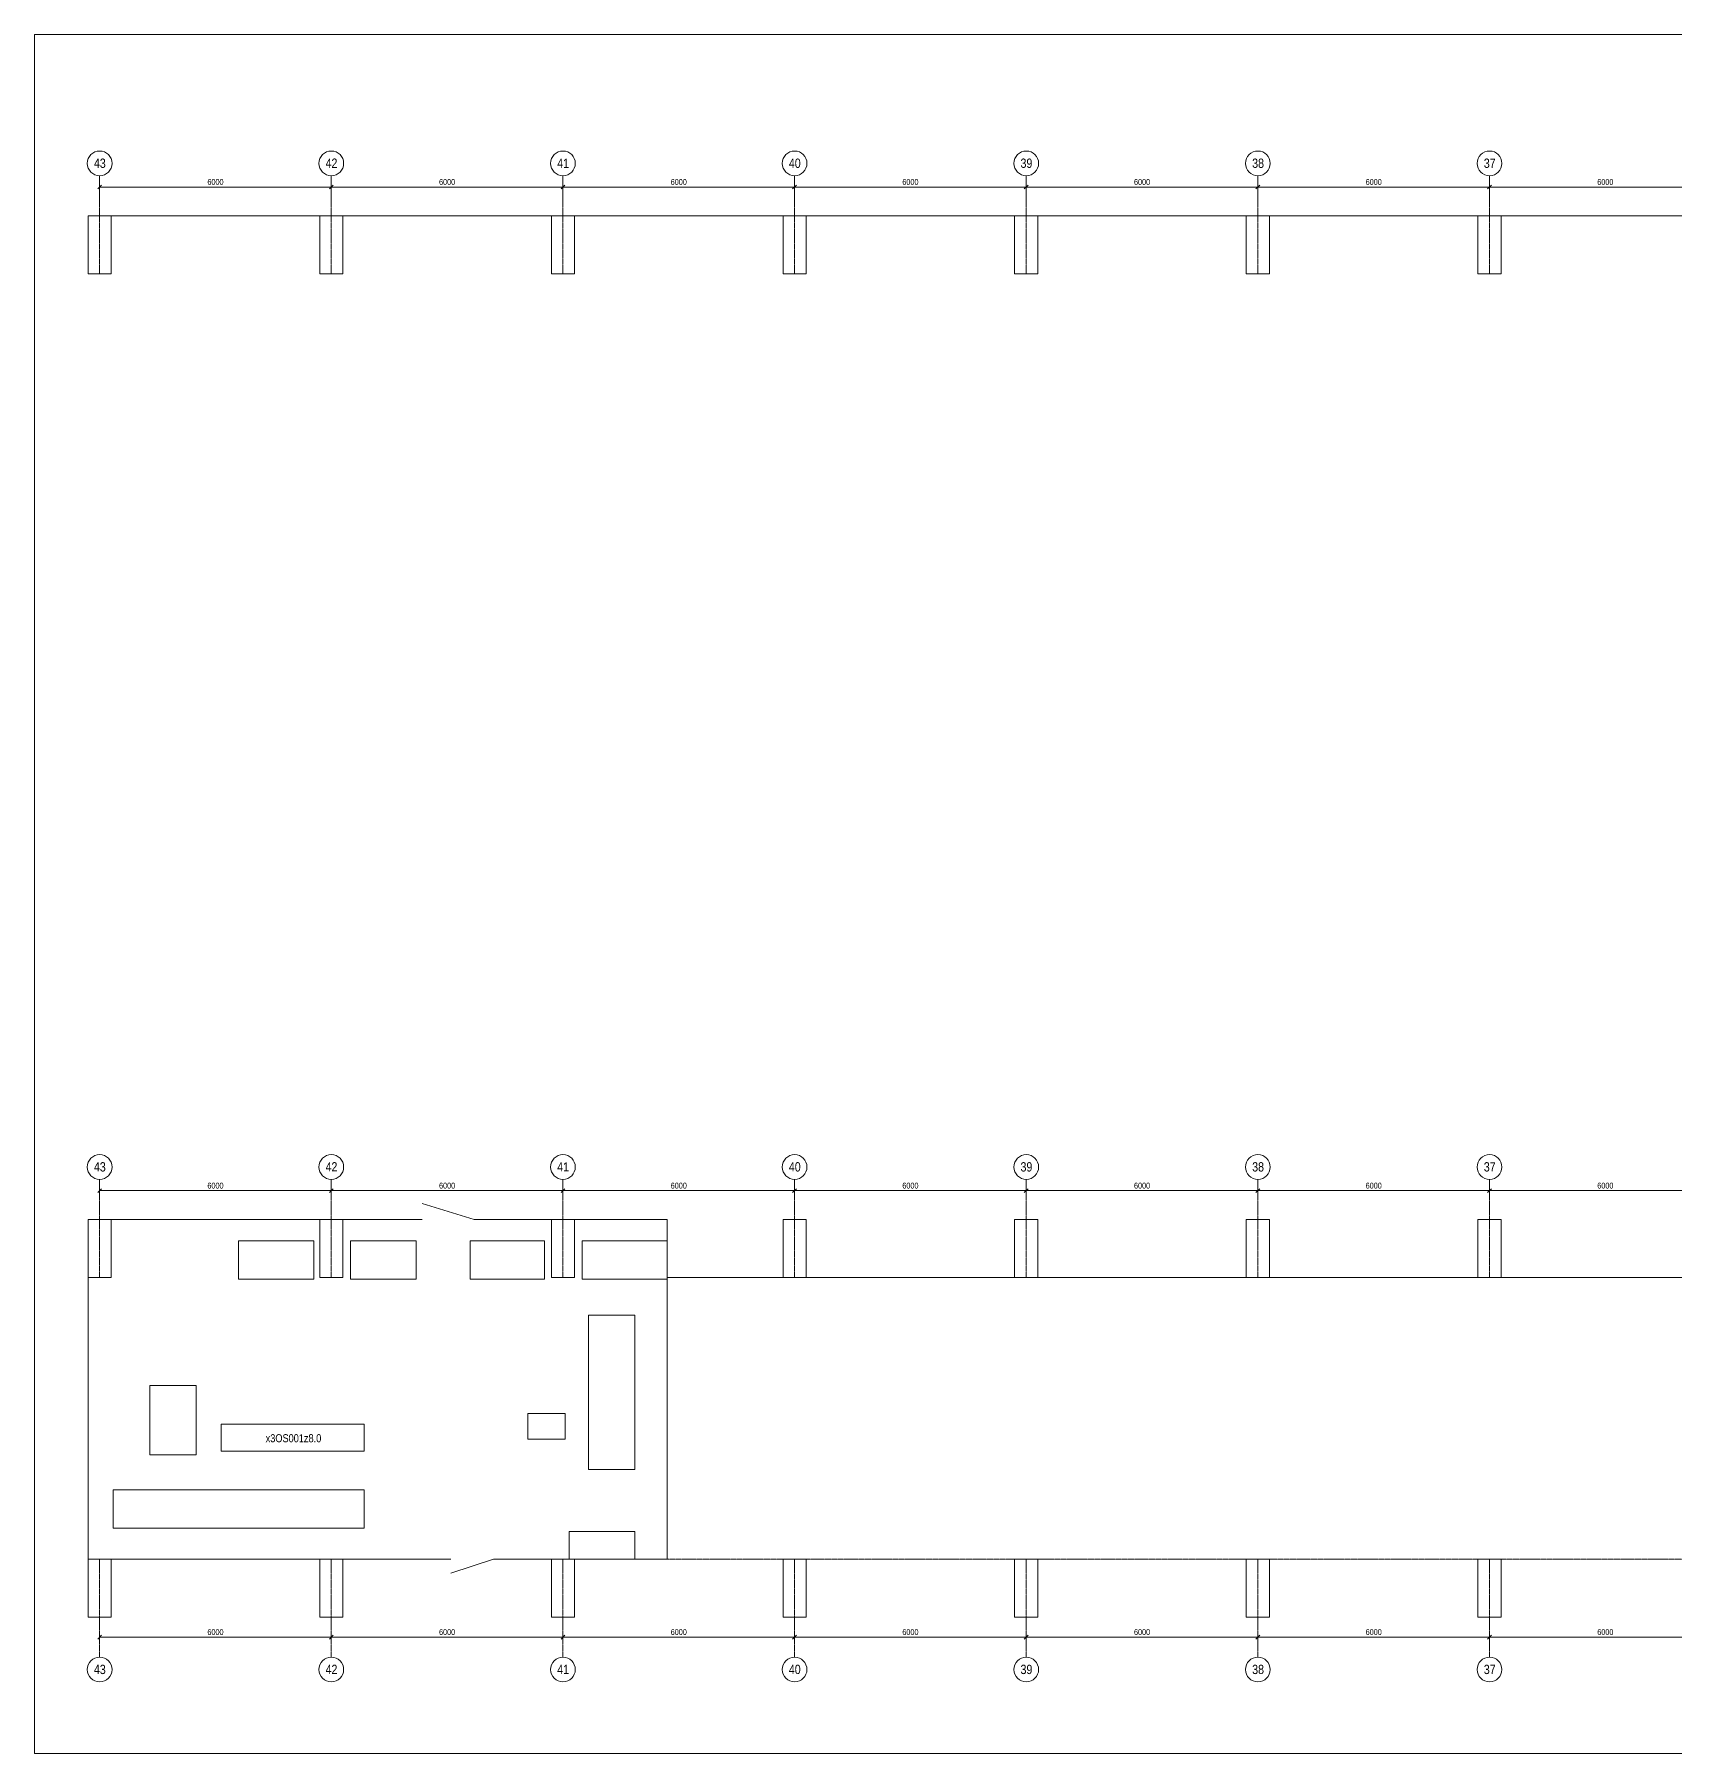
# Model space of a CAD drawing. Header units: millimetres. Extents: x 592 to 86706, y -44989 to -450.
# Drawn here: x 592 to 43101, y -44989 to -450 of the extents above; entities that cross this region are included whole.
import ezdxf

# ---------------------------------------------------------------- set-up
doc = ezdxf.new("R2010")
doc.units = ezdxf.units.MM
doc.header["$MEASUREMENT"] = 0
doc.linetypes.add('осеваяX2', pattern=[4, 2.5, -0.5, 0.5, -0.5])
for name, color, linetype, lineweight in [('plan_params_racks_Ном._пера__7', 7, 'Continuous', 15), ('plan_static#1_Ном._пера__1', 7, 'Continuous', 15), ('plan_static#1_Ном._пера__7', 7, 'Continuous', 15)]:
    doc.layers.add(name, color=color, linetype=linetype, lineweight=lineweight)
doc.styles.add('СГЕНЕРИР_СТИЛЬ_1', font='')
doc.styles.get('СГЕНЕРИР_СТИЛЬ_1').set_extended_font_data('Arial Narrow')

msp = doc.modelspace()

# ---------------------------------------------------------------- linework, layer by layer
at = {"layer": 'plan_static#1_Ном._пера__1', "color": 7, "linetype": 'осеваяX2', "lineweight": 15}
for p, q in [((2282, -6651), (2282, -4112)), ((8282, -6651), (8282, -4112)), ((14282, -6651), (14282, -4112)), ((20282, -6651), (20282, -4112)), ((26282, -6651), (26282, -4112)), ((32282, -6651), (32282, -4112)), ((38282, -6651), (38282, -4112)), ((2282, -32651), (2282, -30112)), ((8282, -32651), (8282, -30112)), ((14282, -32651), (14282, -30112)), ((20282, -32651), (20282, -30112)), ((26282, -32651), (26282, -30112)), ((32282, -32651), (32282, -30112)), ((38282, -32651), (38282, -30112)), ((1982, -39951), (11382, -39951)), ((2282, -42490), (2282, -39951)), ((8282, -42490), (8282, -39951)), ((12482, -39951), (85457, -39951)), ((14282, -42490), (14282, -39951)), ((20282, -42490), (20282, -39951)), ((26282, -42490), (26282, -39951)), ((32282, -42490), (32282, -39951)), ((38282, -42490), (38282, -39951))]:
    msp.add_line(p, q, dxfattribs=at)
at = {"layer": 'plan_static#1_Ном._пера__7', "color": 7, "linetype": 'Continuous', "lineweight": 15}
for p, q in [((2282, -4608), (2282, -4355)), ((8282, -4405), (2282, -4405)), ((8282, -4608), (8282, -4355)), ((14282, -4405), (8282, -4405)), ((14282, -4608), (14282, -4355)), ((20282, -4405), (14282, -4405)), ((20282, -4608), (20282, -4355)), ((26282, -4405), (20282, -4405)), ((26282, -4608), (26282, -4355)), ((32282, -4405), (26282, -4405)), ((32282, -4608), (32282, -4355)), ((38282, -4405), (32282, -4405)), ((38282, -4608), (38282, -4355)), ((44282, -4405), (38282, -4405)), ((1982, -5151), (84228, -5151)), ((2282, -30608), (2282, -30355)), ((8282, -30405), (2282, -30405)), ((8282, -30608), (8282, -30355)), ((14282, -30405), (8282, -30405)), ((14282, -30608), (14282, -30355)), ((20282, -30405), (14282, -30405)), ((20282, -30608), (20282, -30355)), ((26282, -30405), (20282, -30405)), ((26282, -30608), (26282, -30355)), ((32282, -30405), (26282, -30405)), ((32282, -30608), (32282, -30355)), ((38282, -30405), (32282, -30405)), ((38282, -30608), (38282, -30355)), ((44282, -30405), (38282, -30405)), ((1982, -31151), (10632, -31151)), ((1982, -39951), (1982, -31151)), ((11982, -31151), (10632, -30737)), ((11982, -31151), (16982, -31151)), ((16982, -31151), (16982, -39951)), ((5882, -32701), (5882, -31701)), ((5882, -31701), (7832, -31701)), ((7832, -31701), (7832, -32701)), ((10482, -31701), (8782, -31701)), ((8782, -31701), (8782, -32701)), ((10482, -32701), (10482, -31701)), ((13802, -31701), (11882, -31701)), ((11882, -31701), (11882, -32701)), ((13802, -32701), (13802, -31701)), ((14782, -32701), (14782, -31701)), ((14782, -31701), (16982, -31701)), ((16982, -31701), (16982, -32701)), ((7832, -32701), (5882, -32701)), ((8782, -32701), (10482, -32701)), ((11882, -32701), (13802, -32701)), ((16982, -32701), (14782, -32701)), ((16982, -32651), (85068, -32651)), ((14942, -37631), (14942, -33631)), ((14942, -33631), (16142, -33631)), ((16142, -33631), (16142, -37631)), ((4782, -35451), (3582, -35451)), ((3582, -35451), (3582, -37251)), ((4782, -37251), (4782, -35451)), ((9132, -36451), (5427, -36451)), ((5427, -36451), (5427, -37151)), ((9132, -37151), (9132, -36451)), ((13371, -36845), (13371, -36182)), ((13371, -36182), (14341, -36182)), ((14341, -36182), (14341, -36845)), ((14341, -36845), (13371, -36845)), ((3582, -37251), (4782, -37251)), ((5427, -37151), (9132, -37151)), ((16142, -37631), (14942, -37631)), ((9132, -38151), (2632, -38151)), ((2632, -38151), (2632, -39151)), ((9132, -39151), (9132, -38151)), ((2632, -39151), (9132, -39151)), ((16142, -39231), (14442, -39231)), ((14442, -39231), (14442, -39951)), ((16142, -39951), (16142, -39231)), ((11382, -39951), (1982, -39951)), ((12482, -39951), (11382, -40311)), ((16982, -39951), (12482, -39951)), ((14442, -39951), (16142, -39951)), ((8282, -41971), (2282, -41971)), ((14282, -41971), (8282, -41971)), ((20282, -41971), (14282, -41971)), ((26282, -41971), (20282, -41971)), ((26282, -42174), (26282, -41921)), ((32282, -41971), (26282, -41971)), ((32282, -42174), (32282, -41921)), ((38282, -41971), (32282, -41971)), ((38282, -42174), (38282, -41921)), ((44282, -41971), (38282, -41971))]:
    msp.add_line(p, q, dxfattribs=at)
for points in [[(592, -44989), (86706, -44989), (86706, -450), (592, -450)], [(1982, -6651), (2582, -6651), (2582, -5151), (1982, -5151)], [(7982, -6651), (8582, -6651), (8582, -5151), (7982, -5151)], [(13982, -6651), (14582, -6651), (14582, -5151), (13982, -5151)], [(19982, -6651), (20582, -6651), (20582, -5151), (19982, -5151)], [(25982, -6651), (26582, -6651), (26582, -5151), (25982, -5151)], [(31982, -6651), (32582, -6651), (32582, -5151), (31982, -5151)], [(37982, -6651), (38582, -6651), (38582, -5151), (37982, -5151)], [(1982, -32651), (2582, -32651), (2582, -31151), (1982, -31151)], [(7982, -32651), (8582, -32651), (8582, -31151), (7982, -31151)], [(13982, -32651), (14582, -32651), (14582, -31151), (13982, -31151)], [(19982, -32651), (20582, -32651), (20582, -31151), (19982, -31151)], [(25982, -32651), (26582, -32651), (26582, -31151), (25982, -31151)], [(31982, -32651), (32582, -32651), (32582, -31151), (31982, -31151)], [(37982, -32651), (38582, -32651), (38582, -31151), (37982, -31151)], [(1982, -41451), (2582, -41451), (2582, -39951), (1982, -39951)], [(7982, -41451), (8582, -41451), (8582, -39951), (7982, -39951)], [(13982, -41451), (14582, -41451), (14582, -39951), (13982, -39951)], [(19982, -41451), (20582, -41451), (20582, -39951), (19982, -39951)], [(25982, -41451), (26582, -41451), (26582, -39951), (25982, -39951)], [(31982, -41451), (32582, -41451), (32582, -39951), (31982, -39951)], [(37982, -41451), (38582, -41451), (38582, -39951), (37982, -39951)]]:
    msp.add_lwpolyline(points, close=True, dxfattribs=at)
for points in [[(2332, -4355), (2232, -4455)], [(8332, -4355), (8232, -4455)], [(14332, -4355), (14232, -4455)], [(20332, -4355), (20232, -4455)], [(26332, -4355), (26232, -4455)], [(32332, -4355), (32232, -4455)], [(38332, -4355), (38232, -4455)], [(2332, -30355), (2232, -30455)], [(8332, -30355), (8232, -30455)], [(14332, -30355), (14232, -30455)], [(20332, -30355), (20232, -30455)], [(26332, -30355), (26232, -30455)], [(32332, -30355), (32232, -30455)], [(38332, -30355), (38232, -30455)], [(2332, -41921), (2232, -42021)], [(8332, -41921), (8232, -42021)], [(14332, -41921), (14232, -42021)], [(20332, -41921), (20232, -42021)], [(26332, -41921), (26232, -42021)], [(32332, -41921), (32232, -42021)], [(38332, -41921), (38232, -42021)]]:
    msp.add_lwpolyline(points, dxfattribs=at)
for centre in [(2282, -3792), (8282, -3792), (14282, -3792), (20282, -3792), (26282, -3792), (32282, -3792), (38282, -3792), (2282, -29792), (8282, -29792), (14282, -29792), (20282, -29792), (26282, -29792), (32282, -29792), (38282, -29792), (2282, -42810), (8282, -42810), (14282, -42810), (20282, -42810), (26282, -42810), (32282, -42810), (38282, -42810)]:
    msp.add_circle(centre, 320, dxfattribs=at)

# ---------------------------------------------------------------- texts
at = {"layer": 'plan_params_racks_Ном._пера__7', "color": 7, "linetype": 'Continuous', "lineweight": 15, "insert": (6582, -36820), "char_height": 207.36, "attachment_point": 4, "style": 'СГЕНЕРИР_СТИЛЬ_1'}
msp.add_mtext('\\A1;{\\pql;\\fArial Narrow|b0|i0|c204|p34;x3OS001\\fArial Narrow|b0|i0|c204|p34;\\H1.004694x;z8.0}', dxfattribs=at)
at = {"layer": 'plan_static#1_Ном._пера__7', "color": 7, "linetype": 'Continuous', "lineweight": 15, "attachment_point": 5, "style": 'СГЕНЕРИР_СТИЛЬ_1'}
for s, insert, char_height in [('\\A1;{\\pqc;\\fArial Narrow|b0|i0|c204|p34;4\\fArial Narrow|b0|i0|c204|p34;3}', (2287, -3790), 240), ('\\A1;{\\pqc;\\fArial Narrow|b0|i0|c204|p34;4\\fArial Narrow|b0|i0|c204|p34;2}', (8287, -3788), 240), ('\\A1;{\\pqc;\\fArial Narrow|b0|i0|c204|p34;4\\fArial Narrow|b0|i0|c204|p34;1}', (14287, -3788), 240), ('\\A1;{\\pqc;\\fArial Narrow|b0|i0|c204|p34;40}', (20287, -3790), 240), ('\\A1;{\\pqc;\\fArial Narrow|b0|i0|c204|p34;3\\fArial Narrow|b0|i0|c204|p34;9}', (26287, -3790), 240), ('\\A1;{\\pqc;\\fArial Narrow|b0|i0|c204|p34;3\\fArial Narrow|b0|i0|c204|p34;8}', (32287, -3790), 240), ('\\A1;{\\pqc;\\fArial Narrow|b0|i0|c204|p34;3\\fArial Narrow|b0|i0|c204|p34;7}', (38287, -3790), 240), ('\\A1;{\\pqc;\\fArial Narrow|b0|i0|c204|p34;6000}', (5282, -4275), 150), ('\\A1;{\\pqc;\\fArial Narrow|b0|i0|c204|p34;6000}', (11282, -4275), 150), ('\\A1;{\\pqc;\\fArial Narrow|b0|i0|c204|p34;6000}', (17282, -4275), 150), ('\\A1;{\\pqc;\\fArial Narrow|b0|i0|c204|p34;6000}', (23282, -4275), 150), ('\\A1;{\\pqc;\\fArial Narrow|b0|i0|c204|p34;6000}', (29282, -4275), 150), ('\\A1;{\\pqc;\\fArial Narrow|b0|i0|c204|p34;6000}', (35282, -4275), 150), ('\\A1;{\\pqc;\\fArial Narrow|b0|i0|c204|p34;6000}', (41282, -4275), 150), ('\\A1;{\\pqc;\\fArial Narrow|b0|i0|c204|p34;4\\fArial Narrow|b0|i0|c204|p34;3}', (2287, -29790), 240), ('\\A1;{\\pqc;\\fArial Narrow|b0|i0|c204|p34;4\\fArial Narrow|b0|i0|c204|p34;2}', (8287, -29788), 240), ('\\A1;{\\pqc;\\fArial Narrow|b0|i0|c204|p34;4\\fArial Narrow|b0|i0|c204|p34;1}', (14287, -29788), 240), ('\\A1;{\\pqc;\\fArial Narrow|b0|i0|c204|p34;40}', (20287, -29790), 240), ('\\A1;{\\pqc;\\fArial Narrow|b0|i0|c204|p34;3\\fArial Narrow|b0|i0|c204|p34;9}', (26287, -29790), 240), ('\\A1;{\\pqc;\\fArial Narrow|b0|i0|c204|p34;3\\fArial Narrow|b0|i0|c204|p34;8}', (32287, -29790), 240), ('\\A1;{\\pqc;\\fArial Narrow|b0|i0|c204|p34;3\\fArial Narrow|b0|i0|c204|p34;7}', (38287, -29790), 240), ('\\A1;{\\pqc;\\fArial Narrow|b0|i0|c204|p34;6000}', (5282, -30275), 150), ('\\A1;{\\pqc;\\fArial Narrow|b0|i0|c204|p34;6000}', (11282, -30275), 150), ('\\A1;{\\pqc;\\fArial Narrow|b0|i0|c204|p34;6000}', (17282, -30275), 150), ('\\A1;{\\pqc;\\fArial Narrow|b0|i0|c204|p34;6000}', (23282, -30275), 150), ('\\A1;{\\pqc;\\fArial Narrow|b0|i0|c204|p34;6000}', (29282, -30275), 150), ('\\A1;{\\pqc;\\fArial Narrow|b0|i0|c204|p34;6000}', (35282, -30275), 150), ('\\A1;{\\pqc;\\fArial Narrow|b0|i0|c204|p34;6000}', (41282, -30275), 150), ('\\A1;{\\pqc;\\fArial Narrow|b0|i0|c204|p34;6000}', (5282, -41841), 150), ('\\A1;{\\pqc;\\fArial Narrow|b0|i0|c204|p34;6000}', (11282, -41841), 150), ('\\A1;{\\pqc;\\fArial Narrow|b0|i0|c204|p34;6000}', (17282, -41841), 150), ('\\A1;{\\pqc;\\fArial Narrow|b0|i0|c204|p34;6000}', (23282, -41841), 150), ('\\A1;{\\pqc;\\fArial Narrow|b0|i0|c204|p34;6000}', (29282, -41841), 150), ('\\A1;{\\pqc;\\fArial Narrow|b0|i0|c204|p34;6000}', (35282, -41841), 150), ('\\A1;{\\pqc;\\fArial Narrow|b0|i0|c204|p34;6000}', (41282, -41841), 150), ('\\A1;{\\pqc;\\fArial Narrow|b0|i0|c204|p34;4\\fArial Narrow|b0|i0|c204|p34;3}', (2287, -42809), 240), ('\\A1;{\\pqc;\\fArial Narrow|b0|i0|c204|p34;4\\fArial Narrow|b0|i0|c204|p34;2}', (8287, -42807), 240), ('\\A1;{\\pqc;\\fArial Narrow|b0|i0|c204|p34;4\\fArial Narrow|b0|i0|c204|p34;1}', (14287, -42807), 240), ('\\A1;{\\pqc;\\fArial Narrow|b0|i0|c204|p34;4\\fArial Narrow|b0|i0|c204|p34;0}', (20287, -42809), 240), ('\\A1;{\\pqc;\\fArial Narrow|b0|i0|c204|p34;3\\fArial Narrow|b0|i0|c204|p34;9}', (26287, -42809), 240), ('\\A1;{\\pqc;\\fArial Narrow|b0|i0|c204|p34;3\\fArial Narrow|b0|i0|c204|p34;8}', (32287, -42809), 240), ('\\A1;{\\pqc;\\fArial Narrow|b0|i0|c204|p34;3\\fArial Narrow|b0|i0|c204|p34;7}', (38287, -42809), 240)]:
    msp.add_mtext(s, dxfattribs=dict(at, insert=insert, char_height=char_height))

doc.saveas('drawing.dxf')
